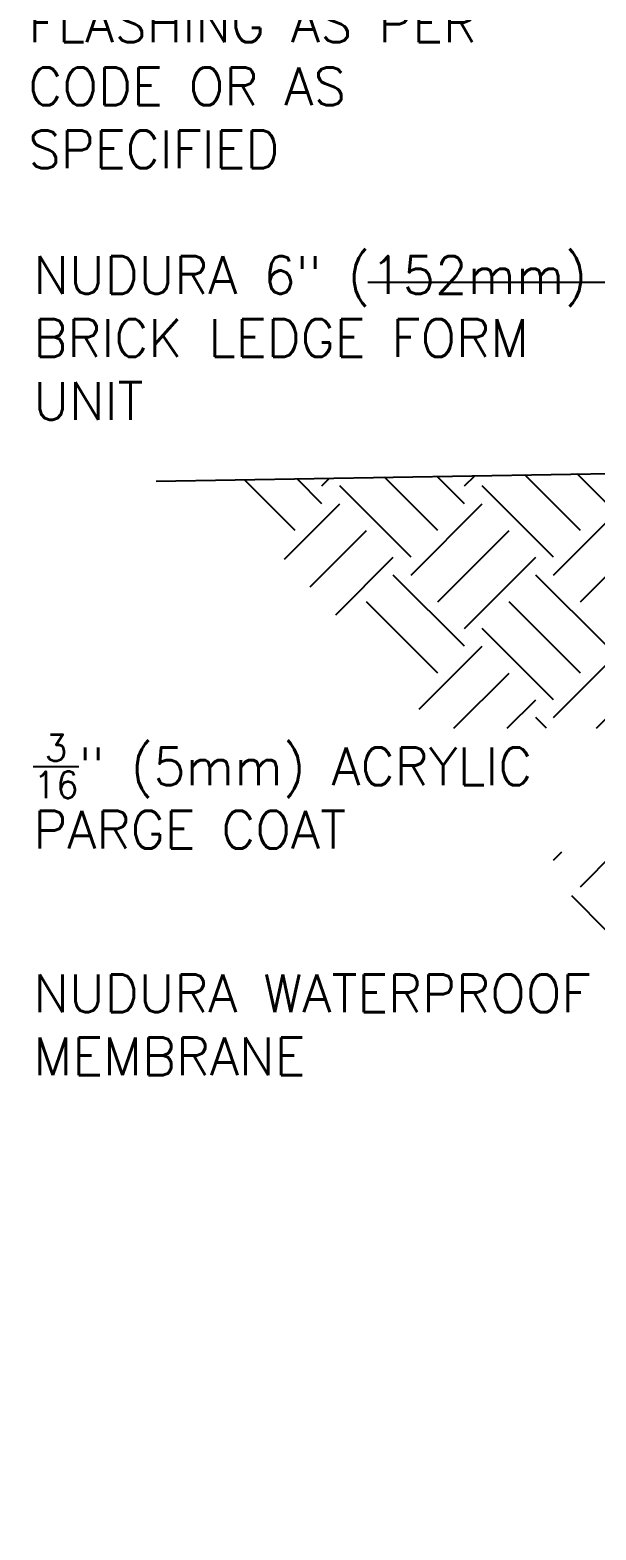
# Model space of a CAD drawing. Header units: inches. Extents: x 44 to 102, y 102 to 221.
# Drawn here: x 43.69 to 54.92, y 165.83 to 195.6 of the extents above; entities that cross this region are included whole.
import ezdxf

# ---------------------------------------------------------------- set-up
doc = ezdxf.new("R2010")
doc.units = ezdxf.units.IN
doc.header["$LTSCALE"] = 0.5
doc.header["$MEASUREMENT"] = 0
for name, color, linetype in [('HATCH', 12, 'Continuous'), ('LINE50', 5, 'Continuous'), ('TEXT', 4, 'Continuous')]:
    doc.layers.add(name, color=color, linetype=linetype)
doc.styles.add('DIM', font='romans.shx', dxfattribs={"width": 0.7})
doc.styles.add('ROMANS', font='romans.shx', dxfattribs={"height": 0.75})
doc.dimstyles.new('ext_12', dxfattribs={"dimscale": 12, "dimtxt": 0.09375, "dimasz": 0.09375, "dimexe": 0.09375, "dimexo": 0.0625, "dimgap": 0.0625, "dimtad": 1, "dimdec": 1, "dimzin": 3, "dimdsep": 46, "dimlunit": 4, "dimtxsty": 'DIM', "dimcen": 0.09, "dimdle": 0.09375, "dimclrt": 4, "dimadec": 0, "dimazin": 0, "dimtfac": 1, "dimtdec": 1, "dimtmove": 2, "dimatfit": 3, "dimfxl": 1, "dimfrac": 2, "dimtolj": 1, "dimtzin": 0, "dimarcsym": 0})

msp = doc.modelspace()

# ---------------------------------------------------------------- hatches: boundary and pattern name
at = {"layer": 'HATCH'}
h = msp.add_hatch(dxfattribs=at)
h.set_pattern_fill('EARTH', color=256, scale=8, angle=45, style=0)
h.set_pattern_definition([(45, (9.883257874305713, 87.55497339939876), (2.220446049250313e-16, 2.82842712474619), [2, -2]), (45, (9.352927788415805, 88.08530348528868), (2.220446049250313e-16, 2.82842712474619), [2, -2]), (45, (8.82259770252589, 88.61563357117858), (2.220446049250313e-16, 2.82842712474619), [2, -2]), (135, (8.82259770252589, 88.96918696177185), (-2.82842712474619, 4.440892098500626e-16), [2, -2]), (135, (9.352927788415805, 89.49951704766177), (-2.82842712474619, 4.440892098500626e-16), [2, -2]), (135, (9.883257874305713, 90.02984713355168), (-2.82842712474619, 4.440892098500626e-16), [2, -2])])
edge = h.paths.add_edge_path()
edge.add_line((55.59380157561793, 179.2909341257746), (53.75158319172267, 179.2909341257746))
edge.add_arc((-18.97425568641209, 121.6025389893182), 92.82778987969255, 36.91863703491191, 38.42254385835429, ccw=False)
edge.add_line((55.24057026456158, 177.3623648769143), (56.96907638249966, 177.3623648769143))
edge.add_line((56.96907638249966, 177.3623648769143), (56.96907638249966, 175.4786459037785))
edge.add_line((56.96907638249966, 175.4786459037785), (56.61915459312201, 175.4786459037787))
edge.add_arc((-18.9742556864134, 121.6025389893184), 92.8277898796935, 28.47593715055848, 35.477815595996674, ccw=False)
edge.add_line((62.62298963935459, 165.8618671495487), (62.98645604395379, 165.8618671495487))
edge.add_line((62.98645604395379, 165.8618671495487), (62.98645604395423, 178.7376540850838))
edge.add_arc((61.90887051885927, 178.7561311389026), 1.07774392385762, 359.0176617601091, 382.5352897290255)
edge.add_line((62.90432185493304, 179.1691790815448), (61.37437432222406, 181.6863443246436))
edge.add_line((61.37437432222406, 181.6863443246436), (61.27732669079637, 181.6863443246436))
edge.add_line((61.27732669079637, 181.6863443246436), (59.07837570501912, 185.3041958354568))
edge.add_arc((63.50582817344832, 187.8618671495488), 5.113122129494738, 191.3160711904716, 210.0143667257604, ccw=False)
edge.add_line((58.49210688673391, 186.8585642190858), (47.23948847738691, 186.6620398924095))
edge.add_arc((-18.97425568641306, 121.6025389893181), 92.82778987969334, 40.381103307778176, 44.49622969147089, ccw=False)
edge.add_line((51.73750097205614, 181.7427588444362), (55.59380157561793, 181.7427588444362))
edge.add_line((55.59380157561793, 181.7427588444362), (55.59380157561793, 179.2909341257746))

# ---------------------------------------------------------------- linework, layer by layer
at = {"layer": 'LINE50'}
msp.add_line((46.19233218153659, 186.6437515546662), (58.4921068867339, 186.8585642190858), dxfattribs=at)

# ---------------------------------------------------------------- texts
at = {"layer": 'TEXT', "char_height": 0.75, "style": 'ROMANS'}
for s, insert, width, attachment_point in [('THROUGH WALL FLASHING AS PER CODE OR AS SPECIFIED', (43.65891808038091, 197.357236659297), 11.44604027214947, 1), ('NUDURA 6" (152mm) BRICK LEDGE FORM UNIT', (43.75699032233382, 191.1115486737741), 11.92902432601886, 1), ('\\A1;{\\H0.7x;\\S3/16;}" (5mm) ACRYLIC PARGE COAT', (43.75699032233382, 181.6173620773204), 12.84161029207797, 1), ('NUDURA WATERPROOF MEMBRANE', (43.75699032233382, 175.8583429639822), 14.44146533569445, 4)]:
    msp.add_mtext(s, dxfattribs=dict(at, insert=insert, width=width, attachment_point=attachment_point))

# ---------------------------------------------------------------- leaders
at = {"layer": 'TEXT'}
for points in [[(58.14260833948532, 193.058518255515), (53.78363813087537, 197.080958478838), (52.50089242014735, 197.080958478838)], [(58.78791729976513, 190.5913839620721), (54.91278318692014, 190.5913839620721), (50.39505631882582, 190.5913839620721)]]:
    msp.add_leader(points, dimstyle='ext_12', override={"dimgap": 0.0625, "dimtad": 0}, dxfattribs=at)

doc.saveas('drawing.dxf')
